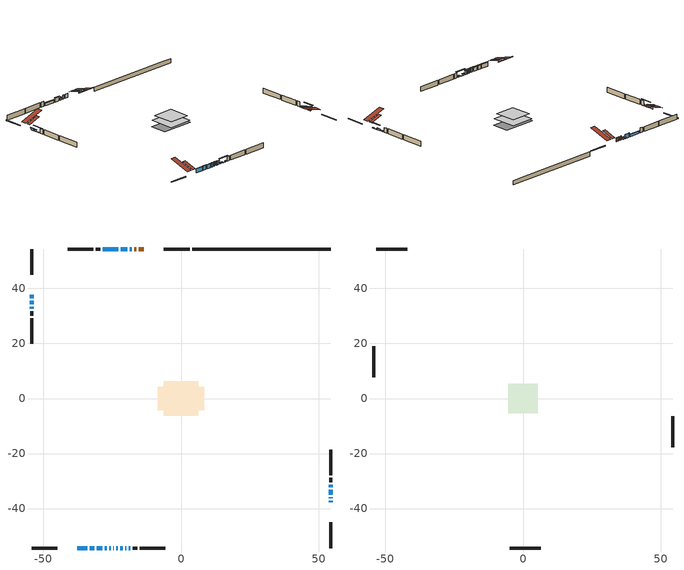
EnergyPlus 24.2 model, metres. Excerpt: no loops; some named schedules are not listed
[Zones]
conditioned space
 floor outside (Floor1 construction): -0.37,-0.37 -0.37,0.37 0.37,0.37 0.37,-0.37 z0.52
 floor adiabatic (AdiabaticFloorConstruction): -6.24,-6.24 -6.24,6.24 6.24,6.24 6.24,-6.24 z0.52
 floor foundation (Slab1 construction): -8.36,-4.21 -8.36,4.21 8.36,4.21 8.36,-4.21 z-1.58
 wall outside (RimJoist1 construction): 3.11,54.33 -6.32,54.33 / -54.33,-54.33 -44.91,-54.33 / -54.33,54.33 -54.33,44.91 / 54.33,-54.33 54.33,-44.91 z0.52:0.82
 wall outside (AdiabaticWallConstruction 1): -13.5,54.33 -15.37,54.33 / -16.3,54.33 -17.01,54.33 z0.52:2.55
 wall outside (AdiabaticWallConstruction): -17.94,54.33 -18.55,54.33 z0.52:1.44; -37.72,-54.33 -34.06,-54.33 / -30.63,-54.33 -28.6,-54.33 / -26,-54.33 -25.62,-54.33 / -24.69,-54.33 -24.51,-54.33 / -23.59,-54.33 -22.97,-54.33 z0.52:2.5; -33.13,-54.33 -31.55,-54.33 / -27.67,-54.33 -26.93,-54.33 z0.52:2.58; 54.33,-37.72 54.33,-37.16 z0.52:0.7; -22.05,-54.33 -21.22,-54.33 z0.52:1.19; -54.33,37.72 -54.33,36.48 / -54.33,35.55 -54.33,34.31 z0.52:1.53; 54.33,-36.24 54.33,-35.88 / -20.3,-54.33 -19.94,-54.33 / -54.33,33.39 -54.33,32.68 z0.52:0.81; -19.02,-54.33 -18.51,-54.33 z0.52:1.03; 54.33,-34.95 54.33,-33.2 z0.52:1.24; 54.33,-32.28 54.33,-31.41 z0.52:0.88; -19.48,54.33 -21.92,54.33 z0.52:2.35; -22.84,54.33 -28.47,54.33 z0.52:1.67
 wall outside (Wall1 construction): -29.39,54.33 -31,54.33 / -17.58,-54.33 -15.98,-54.33 / -54.33,31.76 -54.33,30.15 / 54.33,-30.48 54.33,-28.88 z0.52:2.96
 wall outside (Wall2 construction): -31.93,54.33 -41.17,54.33 / -15.05,-54.33 -5.8,-54.33 / -54.33,29.22 -54.33,19.98 / 54.33,-27.95 54.33,-18.7 z0.52:2.96
 wall foundation (FoundationWall1 construction): 4.04,54.33,-1.58 4.04,54.33,0.52 49.31,54.33,0.52 49.31,54.33,0.44 54.33,54.33,0.44 54.33,54.33,-1.58
 window (WindowConstruction 14): -17.94,54.33 -18.55,54.33 z0.52:1.43
 window (WindowConstruction 4): -37.72,-54.33 -34.06,-54.33 z0.52:2.5
 window (WindowConstruction 5): -33.13,-54.33 -31.56,-54.33 z0.52:2.58
 window (WindowConstruction 6): -30.63,-54.33 -28.6,-54.33 z0.52:2.5
 window (WindowConstruction 7): -27.67,-54.33 -26.93,-54.33 z0.52:2.58
 window (WindowConstruction 8): -26,-54.33 -25.62,-54.33 z0.52:2.5
 window (WindowConstruction 15): 54.33,-37.72 54.33,-37.16 z0.52:0.7
 window (WindowConstruction 9): -24.69,-54.33 -24.51,-54.33 z0.52:2.5
 window (WindowConstruction 10): -23.59,-54.33 -22.98,-54.33 z0.52:2.5
 window (WindowConstruction 11): -22.05,-54.33 -21.23,-54.33 z0.52:1.19
 window (WindowConstruction 12): -54.33,37.72 -54.33,36.48 z0.52:1.53
 window (WindowConstruction 13): -54.33,35.55 -54.33,34.31 z0.52:1.53
 window (WindowConstruction 17): 54.33,-36.23 54.33,-35.88 z0.52:0.81
 window (WindowConstruction 18): -20.3,-54.33 -19.95,-54.33 z0.52:0.81
 window (WindowConstruction 19): -54.33,33.38 -54.33,32.68 z0.52:0.81
 window (WindowConstruction 16): -19.02,-54.33 -18.51,-54.33 z0.52:1.03
 window (WindowConstruction): 54.33,-34.95 54.33,-33.2 z0.52:1.24
 window (WindowConstruction 1): 54.33,-32.28 54.33,-31.41 z0.52:0.88
 window (WindowConstruction 2): -19.48,54.33 -21.92,54.33 z0.52:2.35
 window (WindowConstruction 3): -22.85,54.33 -28.47,54.33 z0.52:1.67
 door (Door): -13.5,54.33 -15.37,54.33 z0.52:2.55
 door (Door 1): -16.3,54.33 -17.01,54.33 z0.52:2.55
 ceiling adiabatic (AdiabaticFloorConstruction): 6.24,-6.24 6.24,6.24 -6.24,6.24 -6.24,-6.24 z0.52
 roof outside (Roof2 construction): -12.58,54.33,2.96 -12.58,48.02,5.06 -10.91,48.02,5.06 -10.91,54.33,2.96; -38.65,-54.33,2.96 -38.65,-48.02,5.06 -40.31,-48.02,5.06 -40.31,-54.33,2.96; -54.33,38.65,2.96 -48.02,38.65,5.06 -48.02,40.31,5.06 -54.33,40.31,2.96; 54.33,-38.65,2.96 48.02,-38.65,5.06 48.02,-40.31,5.06 54.33,-40.31,2.96
attic - vented
 floor to conditioned space (Floor2 construction Reversed): -5.33,-5.33 -5.33,5.33 5.33,5.33 5.33,-5.33 z2.96
 wall outside (Wall3 construction): -42.1,54.33 -53.41,54.33 / -4.87,-54.33 6.43,-54.33 / -54.33,19.05 -54.33,7.74 / 54.33,-17.77 54.33,-6.47 z0.52:2.96
 roof outside (Roof1 construction): -9.98,54.33,2.96 -9.98,43.95,6.42 -7.25,43.95,6.42 -7.25,54.33,2.96; -41.24,-54.33,2.96 -41.24,-43.95,6.42 -43.98,-43.95,6.42 -43.98,-54.33,2.96; -54.33,41.24,2.96 -43.95,41.24,6.42 -43.95,43.98,6.42 -54.33,43.98,2.96; 54.33,-41.24,2.96 43.95,-41.24,6.42 43.95,-43.98,6.42 54.33,-43.98,2.96
shading: -18.85,54.33 -17.64,54.33 -17.64,55.55 -18.85,55.55 z1.73; -33.86,-54.33 -37.92,-54.33 -37.92,-54.75 -33.86,-54.75 z2.7; -31.35,-54.33 -33.33,-54.33 -33.33,-54.75 -31.35,-54.75 z2.78; -28.4,-54.33 -30.83,-54.33 -30.83,-54.75 -28.4,-54.75 z2.7; -26.73,-54.33 -27.87,-54.33 -27.87,-54.75 -26.73,-54.75 z2.78; -25.42,-54.33 -26.2,-54.33 -26.2,-54.75 -25.42,-54.75 z2.7; 54.33,-36.96 54.33,-37.92 54.75,-37.92 54.75,-36.96 z0.9; -24.31,-54.33 -24.89,-54.33 -24.89,-54.75 -24.31,-54.75 z2.7; -22.77,-54.33 -23.79,-54.33 -23.79,-54.75 -22.77,-54.75 z2.7; -21.03,-54.33 -22.25,-54.33 -22.25,-54.75 -21.03,-54.75 z1.39; -54.33,36.28 -54.33,37.92 -54.75,37.92 -54.75,36.28 z1.73; -54.33,34.11 -54.33,35.75 -54.75,35.75 -54.75,34.11 z1.73; 54.33,-33.24 54.33,-38.87 54.75,-38.87 54.75,-33.24 z3.45; -17.31,-54.33 -22.94,-54.33 -22.94,-54.75 -17.31,-54.75 z3.45; -54.33,30.04 -54.33,36.02 -54.75,36.02 -54.75,30.04 z3.45; -18.31,-54.33 -19.22,-54.33 -19.22,-54.75 -18.31,-54.75 z1.23; 54.33,-33 54.33,-35.15 54.75,-35.15 54.75,-33 z1.44; 54.33,-31.21 54.33,-32.48 54.75,-32.48 54.75,-31.21 z1.08; -22.12,54.33 -19.28,54.33 -19.28,54.75 -22.12,54.75 z2.55; -28.67,54.33 -22.64,54.33 -22.64,54.75 -28.67,54.75 z1.87
[Building]
Building 1: Terrain=Suburbs
[Site:Location]
Regina Intl AP_SK: Latitude {deg}=50.43; Longitude {deg}=-104.67; Time Zone {hr}=-6; Elevation {m}=578; Keep Site Location Information=Yes
[Site:GroundTemperature:Shallow]
-2.28208, -4.75844, -4.95676, -3.7816, 0.936024, 5.63167, 9.70254, 12.2813, 12.5004, 10.403, 6.43594, 1.88434
[Site:WaterMainsTemperature]
Calculation Method=Schedule; Temperature Schedule=mains temperature schedule
[Material] Roughness=Rough; Thermal Absorptance=0.9
Name | Thickness {m} | Conductivity {W/m-K} | Density {kg/m3} | Specific Heat {J/kg-K} | Solar Absorptance | Visible Absorptance
asphalt or fiberglass shingles | 0.00635 | 0.162714 | 1121.4 | 1465.45 | 0.84 | 0.84
ceiling loosefill ins | 0.0846667 | 0.0480833 | 16.02 | 1046.75 | 0.7 | 0.7
ceiling stud and cavity | 0.1397 | 0.43353 | 65.682 | 1177.47 | 0.7 | 0.7
concrete 4.0 in. | 0.1016 | 1.803125 | 2242.8 | 837.4 | 0.7 | 0.7
concrete 8.0 in. | 0.2032 | 1.803125 | 2242.8 | 837.4 | 0.7 | 0.7
door material | 0.04445 | 0.0451087 | 512.64 | 1214.23 | 0.7 | 0.7
door material 1 | 0.04445 | 0.188738 | 512.64 | 1214.23 | 0.7 | 0.7
exterior vertical ins | 0.00218552 | 0.029427 | 32.04 | 1214.23 | 0.7 | 0.7
floor covering | 0.0127 | 0.0433444 | 54.468 | 1339.84 | 0.6 | 0.6
floor rigid ins; wall rigid ins | 0.512978 | 0.029427 | 32.04 | 1214.23 | 0.7 | 0.7
floor stud and cavity | 0.1397 | 0.0919112 | 92.3553 | 1139.71 | 0.7 | 0.7
floor stud and cavity 1 | 0.1397 | 1.75129 | 37.0049 | 1207.88 | 0.7 | 0.7
furniture material conditioned space 1 | 0.1524 | 0.115458 | 640.8 | 1214.23 | 0.6 | 0.6
gypsum board | 0.0127 | 0.160291 | 801 | 837.4 | 0.6 | 0.6
gypsum board 1 | 0.0127 | 0.160291 | 801 | 837.4 | 0.7 | 0.7
osb sheathing 0.5 in. | 0.0127 | 0.115458 | 512.64 | 1214.23 | 0.7 | 0.7
osb sheathing 0.75 in. | 0.01905 | 0.115458 | 512.64 | 1214.23 | 0.7 | 0.7
osb sheathing 2.0 in. | 0.0508 | 0.115458 | 512.64 | 1214.23 | 0.7 | 0.7
rim joist stud and cavity | 0.0508 | 0.0425153 | 125.044 | 1163.47 | 0.6 | 0.6
roof stud and cavity | 0.2032 | 0.162585 | 78.34581 | 1123.46 | 0.7 | 0.7
wall stud and cavity | 0.1397 | 0.117365 | 139.0536 | 1170.24 | 0.7 | 0.7
wall stud and cavity 1 | 0.1397 | 0.108238 | 139.0536 | 1170.24 | 0.7 | 0.7
wall stud and cavity 2 | 0.0889 | 6.1454 | 50.32683 | 1063.81 | 0.6 | 0.6
wall stud and cavity 3 | 0.0889 | 0.380278 | 52.3479 | 1209.89 | 0.7 | 0.7
wall stud and cavity 4 | 0.0889 | 0.391764 | 83.0341 | 1211.67 | 0.7 | 0.7
wood siding | 0.0254 | 0.102417 | 544.68 | 1172.36 | 0.4 | 0.4
wood siding 1 | 0.00254 | 0.102417 | 544.68 | 1172.36 | 0.4 | 0.4
wood siding 2; wood siding 3; wood siding 4 | 0.0254 | 0.102417 | 544.68 | 1172.36 | 0.7 | 0.7
[WindowMaterial:SimpleGlazingSystem]
Name | U-Factor {W/m2-K} | Solar Heat Gain Coefficient
WindowMaterial | 2.96789 | 0.62
WindowMaterial 1 | 3.04 | 0.54
WindowMaterial 10 | 2.95597 | 0.64
WindowMaterial 11 | 2.97698 | 0.61
WindowMaterial 12 | 2.92871 | 0.66
WindowMaterial 13 | 3.27848 | 0.66
WindowMaterial 14 | 4.55546 | 0.66
WindowMaterial 15 | 6.492793 | 0.49
WindowMaterial 16 | 5.00743 | 0.62
WindowMaterial 17 | 3.24952 | 0.43
WindowMaterial 2 | 2.87818 | 0.7
WindowMaterial 3 | 2.91679 | 0.67
WindowMaterial 4 | 2.90203 | 0.68
WindowMaterial 5 | 2.8884 | 0.7
WindowMaterial 6 | 2.912814 | 0.67
WindowMaterial 7 | 2.93609 | 0.65
WindowMaterial 8 | 3.01899 | 0.58
WindowMaterial 9 | 3.11893 | 0.41
[Construction]
AdiabaticFloorConstruction: floor stud and cavity 1, floor rigid ins, osb sheathing 0.75 in., floor covering
AdiabaticWallConstruction: wood siding 3, wall rigid ins, wall stud and cavity 3, gypsum board
AdiabaticWallConstruction 1: wood siding 4, wall rigid ins, wall stud and cavity 3, gypsum board
Door: door material
Door 1: door material 1
Floor1 construction: floor stud and cavity, osb sheathing 0.75 in., floor covering
Floor2 construction Reversed: gypsum board, ceiling stud and cavity, ceiling loosefill ins
FoundationWall1 construction: concrete 8.0 in., gypsum board 1
furniture construction conditioned space 1: furniture material conditioned space 1
PartitionWallConstruction: gypsum board, wall stud and cavity 4, gypsum board
RimJoist1 construction: wood siding 2, osb sheathing 2.0 in., rim joist stud and cavity
Roof1 construction: asphalt or fiberglass shingles
Roof2 construction: asphalt or fiberglass shingles, osb sheathing 0.75 in., roof stud and cavity, gypsum board
Slab1 construction: concrete 4.0 in.
Wall1 construction: wood siding, osb sheathing 0.5 in., wall stud and cavity, gypsum board
Wall2 construction: wood siding, osb sheathing 0.5 in., wall stud and cavity 1, gypsum board
Wall3 construction: wood siding 1, wall stud and cavity 2
WindowConstruction: WindowMaterial
WindowConstruction 1: WindowMaterial 1
WindowConstruction 10: WindowMaterial 10
WindowConstruction 11: WindowMaterial 11
WindowConstruction 12: WindowMaterial 12
WindowConstruction 13: WindowMaterial 13
WindowConstruction 14: WindowMaterial 14
WindowConstruction 15: WindowMaterial 15
WindowConstruction 16: WindowMaterial 16
WindowConstruction 17; WindowConstruction 18; WindowConstruction 19: WindowMaterial 17
WindowConstruction 2: WindowMaterial 2
WindowConstruction 3: WindowMaterial 3
WindowConstruction 4: WindowMaterial 4
WindowConstruction 5: WindowMaterial 5
WindowConstruction 6: WindowMaterial 6
WindowConstruction 7: WindowMaterial 7
WindowConstruction 8: WindowMaterial 8
WindowConstruction 9: WindowMaterial 9
[Zone] Multiplier=1; Part of Total Floor Area=Yes
Name | Volume {m3}
attic - vented | 63.873
conditioned space | 741.8
[Space]
Name | Zone | Volume {m3}
attic - vented 1 | attic - vented | 63.873
conditioned space 1 | conditioned space | 741.8
[ZoneInfiltration:EffectiveLeakageArea]
infil attic - vented 1: Zone or Space=attic - vented 1; Schedule=Always On Discrete; Effective Air Leakage Area {cm2}=3589.58; Stack Coefficient=0.000410267; Wind Coefficient=1.36853e-05
[ZoneMixing]
whole house fan mix: Zone or Space=attic - vented; Schedule=Always On Continuous; Design Flow Rate Calculation Method=Flow/Zone; Design Flow Rate {m3/s}=0; Source Zone or Space=conditioned space
[SurfaceProperty:ExposedFoundationPerimeter]
Slab1: Exposed Perimeter Calculation Method=TotalExposedPerimeter; Total Exposed Perimeter {m}=50.293
[InternalMass] Zone or ZoneList=conditioned space; Space or SpaceList=conditioned space 1
Name | Construction | Surface Area {m2}
furniture mass conditioned space 1 | furniture construction conditioned space 1 | 118.9
partition wall mass | PartitionWallConstruction | 297.25
[Lights]
interior lighting: Zone or ZoneList or Space or SpaceList=conditioned space 1; Schedule=interior lighting schedule; Design Level Calculation Method=LightingLevel; Lighting Level {W}=343.2; Return Air Fraction=0; Fraction Radiant=0.6; Fraction Visible=0.2; Fraction Replaceable=1
[People]
occupants: Zone or ZoneList or Space or SpaceList=conditioned space 1; Number of People Schedule=occupants schedule; Number of People Calculation Method=People; Number of People=3; Fraction Radiant=0.314171; Sensible Heat Fraction=0.56303; Activity Level Schedule=occupants activity schedule; Carbon Dioxide Generation Rate {m3/s-W}=0; Enable ASHRAE 55 Comfort Warnings=No; Mean Radiant Temperature Calculation Type=EnclosureAveraged
[ElectricEquipment] Zone or ZoneList or Space or SpaceList=conditioned space 1; Design Level Calculation Method=EquipmentLevel
Name | Schedule | Design Level {W} | Fraction Latent | Fraction Radiant | Fraction Lost
clothes dryer | clothes dryer schedule | 140.772 | 0.015 | 0.081 | 0.85
clothes washer | clothes washer schedule | 32.1985 | 0.03 | 0.162 | 0.7
cooking range | cooking range schedule | 215.147 | 0.08 | 0.432 | 0.2
dishwasher | dishwasher schedule | 66.8632 | 0.3 | 0.18 | 0.4
fridge | fridge schedule | 72.9452 | 0 | 0.6 | 0
mech vent house fan | mech vent house fan schedule | 10.6 | 0 | 0 | 1
mech vent house fan cfis | mech vent house fan cfis schedule | 0 | 0 | 0 | 0
misc plug loads | misc plug loads schedule | 494.7 | 0.045 | 0.513 | 0.1
whole house fan | Always On Discrete | 0 | 0 | 0 | 1
[OtherEquipment] Zone or ZoneList or Space or SpaceList=conditioned space 1; Design Level Calculation Method=EquipmentLevel
Name | Fuel Type | Schedule | Design Level {W} | Fraction Latent | Fraction Radiant | Fraction Lost
clothes dryer 1 | Electricity | clothes dryer schedule | 0 | 0.015 | 0.081 | 0.85
cooking range 1 | Electricity | cooking range schedule | 0 | 0.08 | 0.432 | 0.2
general water use latent | None | general water use schedule | 62.594 | 1 | 0 | 0
general water use sensible | None | general water use schedule | -61.6891 | 0 | 0.6 | 0
mech vent house fan latent load | None | Always On Discrete | 0 | 1 | 0 | 0
mech vent house fan sensible load | None | Always On Discrete | 0 | 0 | 0 | 0
water heater energy adjustment1 | NaturalGas | Always On Discrete | 0.01 | 0 | 0 | 1
[ZoneInfiltration:DesignFlowRate] Zone or ZoneList or Space or SpaceList=conditioned space 1; Schedule=Always On Discrete; Design Flow Rate Calculation Method=Flow/Zone; Design Flow Rate {m3/s}=0
infil flow; natural vent flow; whole house fan flow
[Foundation:Kiva]
Foundation Kiva 1: Initial Indoor Air Temperature {C}=21; Wall Height Above Grade {m}=0.520019; Wall Depth Below Slab {m}=0.2032; Custom Block Material Name 1=exterior vertical ins; Custom Block Depth 1 {m}=2.10001; Custom Block X Position 1 {m}=0.2159; Custom Block Z Position 1 {m}=0
[Foundation:Kiva:Settings]
Soil Conductivity {W/m-K}=0.849921; Soil Density {kg/m3}=1842.3; Soil Specific Heat {J/kg-K}=418.7; Ground Solar Absorptivity=0.9; Ground Thermal Absorptivity=0.9; Ground Surface Roughness {m}=0.03; Far-Field Width {m}=40; Deep-Ground Boundary Condition=ZeroFlux; Deep-Ground Depth {m}=40; Minimum Cell Dimension {m}=0.2; Maximum Cell Growth Coefficient=3; Simulation Timestep=Timestep
[Exterior:Lights]
exterior lighting: Schedule=exterior lighting schedule; Design Level {W}=75.6
[Schedule:Constant]
Name | Hourly Value
Always On Continuous; mech vent house fan schedule; mech vent house fan cfis schedule; Always On Discrete | 1
occupants activity schedule | 117.228
fridge schedule | 0
[Schedule:Week:Daily]
interior lighting schedule Week Rule - Jan1-Jan27: interior lighting schedule day, interior lighting schedule day, interior lighting schedule day, interior lighting schedule day, interior lighting schedule day, interior lighting schedule day, interior lighting schedule day, interior lighting schedule default day, interior lighting schedule default day, interior lighting schedule default day, interior lighting schedule default day, interior lighting schedule default day
interior lighting schedule Week Rule - Jan28-Feb3: interior lighting schedule day, interior lighting schedule day, interior lighting schedule day, interior lighting schedule day, interior lighting schedule day 1, interior lighting schedule day 1, interior lighting schedule day 1, interior lighting schedule default day, interior lighting schedule default day, interior lighting schedule default day, interior lighting schedule default day, interior lighting schedule default day
interior lighting schedule Week Rule - Feb4-Feb24: interior lighting schedule day 1, interior lighting schedule day 1, interior lighting schedule day 1, interior lighting schedule day 1, interior lighting schedule day 1, interior lighting schedule day 1, interior lighting schedule day 1, interior lighting schedule default day, interior lighting schedule default day, interior lighting schedule default day, interior lighting schedule default day, interior lighting schedule default day
interior lighting schedule Week Rule - Feb25-Mar3: interior lighting schedule day 1, interior lighting schedule day 1, interior lighting schedule day 1, interior lighting schedule day 1, interior lighting schedule day 2, interior lighting schedule day 2, interior lighting schedule day 2, interior lighting schedule default day, interior lighting schedule default day, interior lighting schedule default day, interior lighting schedule default day, interior lighting schedule default day
interior lighting schedule Week Rule - Mar4-Mar31: interior lighting schedule day 2, interior lighting schedule day 2, interior lighting schedule day 2, interior lighting schedule day 2, interior lighting schedule day 2, interior lighting schedule day 2, interior lighting schedule day 2, interior lighting schedule default day, interior lighting schedule default day, interior lighting schedule default day, interior lighting schedule default day, interior lighting schedule default day
interior lighting schedule Week Rule - Apr1-Apr28: interior lighting schedule day 3, interior lighting schedule day 3, interior lighting schedule day 3, interior lighting schedule day 3, interior lighting schedule day 3, interior lighting schedule day 3, interior lighting schedule day 3, interior lighting schedule default day, interior lighting schedule default day, interior lighting schedule default day, interior lighting schedule default day, interior lighting schedule default day
interior lighting schedule Week Rule - Apr29-May5: interior lighting schedule day 3, interior lighting schedule day 3, interior lighting schedule day 4, interior lighting schedule day 4, interior lighting schedule day 4, interior lighting schedule day 4, interior lighting schedule day 4, interior lighting schedule default day, interior lighting schedule default day, interior lighting schedule default day, interior lighting schedule default day, interior lighting schedule default day
interior lighting schedule Week Rule - May6-May26: interior lighting schedule day 4, interior lighting schedule day 4, interior lighting schedule day 4, interior lighting schedule day 4, interior lighting schedule day 4, interior lighting schedule day 4, interior lighting schedule day 4, interior lighting schedule default day, interior lighting schedule default day, interior lighting schedule default day, interior lighting schedule default day, interior lighting schedule default day
interior lighting schedule Week Rule - May27-Jun2: interior lighting schedule day 4, interior lighting schedule day 4, interior lighting schedule day 4, interior lighting schedule day 4, interior lighting schedule day 4, interior lighting schedule day 5, interior lighting schedule day 5, interior lighting schedule default day, interior lighting schedule default day, interior lighting schedule default day, interior lighting schedule default day, interior lighting schedule default day
interior lighting schedule Week Rule - Jun3-Jun30: interior lighting schedule day 5, interior lighting schedule day 5, interior lighting schedule day 5, interior lighting schedule day 5, interior lighting schedule day 5, interior lighting schedule day 5, interior lighting schedule day 5, interior lighting schedule default day, interior lighting schedule default day, interior lighting schedule default day, interior lighting schedule default day, interior lighting schedule default day
interior lighting schedule Week Rule - Jul1-Jul28: interior lighting schedule day 6, interior lighting schedule day 6, interior lighting schedule day 6, interior lighting schedule day 6, interior lighting schedule day 6, interior lighting schedule day 6, interior lighting schedule day 6, interior lighting schedule default day, interior lighting schedule default day, interior lighting schedule default day, interior lighting schedule default day, interior lighting schedule default day
interior lighting schedule Week Rule - Jul29-Aug4: interior lighting schedule day 6, interior lighting schedule day 6, interior lighting schedule day 6, interior lighting schedule day 7, interior lighting schedule day 7, interior lighting schedule day 7, interior lighting schedule day 7, interior lighting schedule default day, interior lighting schedule default day, interior lighting schedule default day, interior lighting schedule default day, interior lighting schedule default day
interior lighting schedule Week Rule - Aug5-Aug25: interior lighting schedule day 7, interior lighting schedule day 7, interior lighting schedule day 7, interior lighting schedule day 7, interior lighting schedule day 7, interior lighting schedule day 7, interior lighting schedule day 7, interior lighting schedule default day, interior lighting schedule default day, interior lighting schedule default day, interior lighting schedule default day, interior lighting schedule default day
interior lighting schedule Week Rule - Aug26-Sep1: interior lighting schedule day 7, interior lighting schedule day 7, interior lighting schedule day 7, interior lighting schedule day 7, interior lighting schedule day 7, interior lighting schedule day 7, interior lighting schedule day 8, interior lighting schedule default day, interior lighting schedule default day, interior lighting schedule default day, interior lighting schedule default day, interior lighting schedule default day
interior lighting schedule Week Rule - Sep2-Sep29: interior lighting schedule day 8, interior lighting schedule day 8, interior lighting schedule day 8, interior lighting schedule day 8, interior lighting schedule day 8, interior lighting schedule day 8, interior lighting schedule day 8, interior lighting schedule default day, interior lighting schedule default day, interior lighting schedule default day, interior lighting schedule default day, interior lighting schedule default day
interior lighting schedule Week Rule - Sep30-Oct6: interior lighting schedule day 8, interior lighting schedule day 9, interior lighting schedule day 9, interior lighting schedule day 9, interior lighting schedule day 9, interior lighting schedule day 9, interior lighting schedule day 9, interior lighting schedule default day, interior lighting schedule default day, interior lighting schedule default day, interior lighting schedule default day, interior lighting schedule default day
interior lighting schedule Week Rule - Oct7-Oct27: interior lighting schedule day 9, interior lighting schedule day 9, interior lighting schedule day 9, interior lighting schedule day 9, interior lighting schedule day 9, interior lighting schedule day 9, interior lighting schedule day 9, interior lighting schedule default day, interior lighting schedule default day, interior lighting schedule default day, interior lighting schedule default day, interior lighting schedule default day
interior lighting schedule Week Rule - Oct28-Nov3: interior lighting schedule day 9, interior lighting schedule day 9, interior lighting schedule day 9, interior lighting schedule day 9, interior lighting schedule day 10, interior lighting schedule day 10, interior lighting schedule day 10, interior lighting schedule default day, interior lighting schedule default day, interior lighting schedule default day, interior lighting schedule default day, interior lighting schedule default day
interior lighting schedule Week Rule - Nov4-Nov24: interior lighting schedule day 10, interior lighting schedule day 10, interior lighting schedule day 10, interior lighting schedule day 10, interior lighting schedule day 10, interior lighting schedule day 10, interior lighting schedule day 10, interior lighting schedule default day, interior lighting schedule default day, interior lighting schedule default day, interior lighting schedule default day, interior lighting schedule default day
interior lighting schedule Week Rule - Nov25-Dec1: interior lighting schedule day 10, interior lighting schedule day 10, interior lighting schedule day 10, interior lighting schedule day 10, interior lighting schedule day 10, interior lighting schedule day 10, interior lighting schedule day 11, interior lighting schedule default day, interior lighting schedule default day, interior lighting schedule default day, interior lighting schedule default day, interior lighting schedule default day
interior lighting schedule Week Rule - Dec2-Dec31: interior lighting schedule day 11, interior lighting schedule day 11, interior lighting schedule day 11, interior lighting schedule day 11, interior lighting schedule day 11, interior lighting schedule day 11, interior lighting schedule day 11, interior lighting schedule default day, interior lighting schedule default day, interior lighting schedule default day, interior lighting schedule default day, interior lighting schedule default day
occupants schedule Week Rule - Jan1-Dec31: occupants schedule day, occupants schedule day, occupants schedule day, occupants schedule day, occupants schedule day, occupants schedule day, occupants schedule day, occupants schedule default day, occupants schedule default day, occupants schedule default day, occupants schedule default day, occupants schedule default day
clothes dryer schedule Week Rule - Jan1-Dec31: clothes dryer schedule day, clothes dryer schedule day, clothes dryer schedule day, clothes dryer schedule day, clothes dryer schedule day, clothes dryer schedule day, clothes dryer schedule day, clothes dryer schedule default day, clothes dryer schedule default day, clothes dryer schedule default day, clothes dryer schedule default day, clothes dryer schedule default day
clothes washer schedule Week Rule - Jan1-Dec31: clothes washer schedule day, clothes washer schedule day, clothes washer schedule day, clothes washer schedule day, clothes washer schedule day, clothes washer schedule day, clothes washer schedule day, clothes washer schedule default day, clothes washer schedule default day, clothes washer schedule default day, clothes washer schedule default day, clothes washer schedule default day
cooking range schedule Week Rule - Jan1-Dec31: cooking range schedule day, cooking range schedule day, cooking range schedule day, cooking range schedule day, cooking range schedule day, cooking range schedule day, cooking range schedule day, cooking range schedule default day, cooking range schedule default day, cooking range schedule default day, cooking range schedule default day, cooking range schedule default day
dishwasher schedule Week Rule - Jan1-Dec31: dishwasher schedule day, dishwasher schedule day, dishwasher schedule day, dishwasher schedule day, dishwasher schedule day, dishwasher schedule day, dishwasher schedule day, dishwasher schedule default day, dishwasher schedule default day, dishwasher schedule default day, dishwasher schedule default day, dishwasher schedule default day
misc plug loads schedule Week Rule - Jan1-Dec31: misc plug loads schedule day, misc plug loads schedule day, misc plug loads schedule day, misc plug loads schedule day, misc plug loads schedule day, misc plug loads schedule day, misc plug loads schedule day, misc plug loads schedule default day, misc plug loads schedule default day, misc plug loads schedule default day, misc plug loads schedule default day, misc plug loads schedule default day
general water use schedule Week Rule - Jan1-Dec31: general water use schedule day, general water use schedule day, general water use schedule day, general water use schedule day, general water use schedule day, general water use schedule day, general water use schedule day, general water use schedule default day, general water use schedule default day, general water use schedule default day, general water use schedule default day, general water use schedule default day
exterior lighting schedule Week Rule - Jan1-Jan27: exterior lighting schedule day, exterior lighting schedule day, exterior lighting schedule day, exterior lighting schedule day, exterior lighting schedule day, exterior lighting schedule day, exterior lighting schedule day, exterior lighting schedule default day, exterior lighting schedule default day, exterior lighting schedule default day, exterior lighting schedule default day, exterior lighting schedule default day
exterior lighting schedule Week Rule - Jan28-Feb3: exterior lighting schedule day, exterior lighting schedule day, exterior lighting schedule day, exterior lighting schedule day, exterior lighting schedule day 1, exterior lighting schedule day 1, exterior lighting schedule day 1, exterior lighting schedule default day, exterior lighting schedule default day, exterior lighting schedule default day, exterior lighting schedule default day, exterior lighting schedule default day
exterior lighting schedule Week Rule - Feb4-Feb24: exterior lighting schedule day 1, exterior lighting schedule day 1, exterior lighting schedule day 1, exterior lighting schedule day 1, exterior lighting schedule day 1, exterior lighting schedule day 1, exterior lighting schedule day 1, exterior lighting schedule default day, exterior lighting schedule default day, exterior lighting schedule default day, exterior lighting schedule default day, exterior lighting schedule default day
exterior lighting schedule Week Rule - Feb25-Mar3: exterior lighting schedule day 1, exterior lighting schedule day 1, exterior lighting schedule day 1, exterior lighting schedule day 1, exterior lighting schedule day 2, exterior lighting schedule day 2, exterior lighting schedule day 2, exterior lighting schedule default day, exterior lighting schedule default day, exterior lighting schedule default day, exterior lighting schedule default day, exterior lighting schedule default day
exterior lighting schedule Week Rule - Mar4-Mar31: exterior lighting schedule day 2, exterior lighting schedule day 2, exterior lighting schedule day 2, exterior lighting schedule day 2, exterior lighting schedule day 2, exterior lighting schedule day 2, exterior lighting schedule day 2, exterior lighting schedule default day, exterior lighting schedule default day, exterior lighting schedule default day, exterior lighting schedule default day, exterior lighting schedule default day
exterior lighting schedule Week Rule - Apr1-Apr28: exterior lighting schedule day 3, exterior lighting schedule day 3, exterior lighting schedule day 3, exterior lighting schedule day 3, exterior lighting schedule day 3, exterior lighting schedule day 3, exterior lighting schedule day 3, exterior lighting schedule default day, exterior lighting schedule default day, exterior lighting schedule default day, exterior lighting schedule default day, exterior lighting schedule default day
exterior lighting schedule Week Rule - Apr29-May5: exterior lighting schedule day 3, exterior lighting schedule day 3, exterior lighting schedule day 4, exterior lighting schedule day 4, exterior lighting schedule day 4, exterior lighting schedule day 4, exterior lighting schedule day 4, exterior lighting schedule default day, exterior lighting schedule default day, exterior lighting schedule default day, exterior lighting schedule default day, exterior lighting schedule default day
exterior lighting schedule Week Rule - May6-May26: exterior lighting schedule day 4, exterior lighting schedule day 4, exterior lighting schedule day 4, exterior lighting schedule day 4, exterior lighting schedule day 4, exterior lighting schedule day 4, exterior lighting schedule day 4, exterior lighting schedule default day, exterior lighting schedule default day, exterior lighting schedule default day, exterior lighting schedule default day, exterior lighting schedule default day
exterior lighting schedule Week Rule - May27-Jun2: exterior lighting schedule day 4, exterior lighting schedule day 4, exterior lighting schedule day 4, exterior lighting schedule day 4, exterior lighting schedule day 4, exterior lighting schedule day 5, exterior lighting schedule day 5, exterior lighting schedule default day, exterior lighting schedule default day, exterior lighting schedule default day, exterior lighting schedule default day, exterior lighting schedule default day
exterior lighting schedule Week Rule - Jun3-Jun30: exterior lighting schedule day 5, exterior lighting schedule day 5, exterior lighting schedule day 5, exterior lighting schedule day 5, exterior lighting schedule day 5, exterior lighting schedule day 5, exterior lighting schedule day 5, exterior lighting schedule default day, exterior lighting schedule default day, exterior lighting schedule default day, exterior lighting schedule default day, exterior lighting schedule default day
exterior lighting schedule Week Rule - Jul1-Jul28: exterior lighting schedule day 6, exterior lighting schedule day 6, exterior lighting schedule day 6, exterior lighting schedule day 6, exterior lighting schedule day 6, exterior lighting schedule day 6, exterior lighting schedule day 6, exterior lighting schedule default day, exterior lighting schedule default day, exterior lighting schedule default day, exterior lighting schedule default day, exterior lighting schedule default day
exterior lighting schedule Week Rule - Jul29-Aug4: exterior lighting schedule day 6, exterior lighting schedule day 6, exterior lighting schedule day 6, exterior lighting schedule day 7, exterior lighting schedule day 7, exterior lighting schedule day 7, exterior lighting schedule day 7, exterior lighting schedule default day, exterior lighting schedule default day, exterior lighting schedule default day, exterior lighting schedule default day, exterior lighting schedule default day
[Schedule:Year]
interior lighting schedule: interior lighting schedule Week Rule - Jan1-Jan27, 1, 1, 1, 27, interior lighting schedule Week Rule - Jan28-Feb3, 1, 28, 2, 3, interior lighting schedule Week Rule - Feb4-Feb24, 2, 4, 2, 24, interior lighting schedule Week Rule - Feb25-Mar3, 2, 25, 3, 3, interior lighting schedule Week Rule - Mar4-Mar31, 3, 4, 3, 31, interior lighting schedule Week Rule - Apr1-Apr28, 4, 1, 4, 28, interior lighting schedule Week Rule - Apr29-May5, 4, 29, 5, 5, interior lighting schedule Week Rule - May6-May26, 5, 6, 5, 26, interior lighting schedule Week Rule - May27-Jun2, 5, 27, 6, 2, interior lighting schedule Week Rule - Jun3-Jun30, 6, 3, 6, 30, interior lighting schedule Week Rule - Jul1-Jul28, 7, 1, 7, 28, interior lighting schedule Week Rule - Jul29-Aug4, 7, 29, 8, 4, interior lighting schedule Week Rule - Aug5-Aug25, 8, 5, 8, 25, interior lighting schedule Week Rule - Aug26-Sep1, 8, 26, 9, 1, interior lighting schedule Week Rule - Sep2-Sep29, 9, 2, 9, 29, interior lighting schedule Week Rule - Sep30-Oct6, 9, 30, 10, 6, interior lighting schedule Week Rule - Oct7-Oct27, 10, 7, 10, 27, interior lighting schedule Week Rule - Oct28-Nov3, 10, 28, 11, 3, interior lighting schedule Week Rule - Nov4-Nov24, 11, 4, 11, 24, interior lighting schedule Week Rule - Nov25-Dec1, 11, 25, 12, 1, interior lighting schedule Week Rule - Dec2-Dec31, 12, 2, 12, 31
occupants schedule: occupants schedule Week Rule - Jan1-Dec31, 1, 1, 12, 31
clothes dryer schedule: clothes dryer schedule Week Rule - Jan1-Dec31, 1, 1, 12, 31
clothes washer schedule: clothes washer schedule Week Rule - Jan1-Dec31, 1, 1, 12, 31
cooking range schedule: cooking range schedule Week Rule - Jan1-Dec31, 1, 1, 12, 31
dishwasher schedule: dishwasher schedule Week Rule - Jan1-Dec31, 1, 1, 12, 31
misc plug loads schedule: misc plug loads schedule Week Rule - Jan1-Dec31, 1, 1, 12, 31
general water use schedule: general water use schedule Week Rule - Jan1-Dec31, 1, 1, 12, 31
exterior lighting schedule: exterior lighting schedule Week Rule - Jan1-Jan27, 1, 1, 1, 27, exterior lighting schedule Week Rule - Jan28-Feb3, 1, 28, 2, 3, exterior lighting schedule Week Rule - Feb4-Feb24, 2, 4, 2, 24, exterior lighting schedule Week Rule - Feb25-Mar3, 2, 25, 3, 3, exterior lighting schedule Week Rule - Mar4-Mar31, 3, 4, 3, 31, exterior lighting schedule Week Rule - Apr1-Apr28, 4, 1, 4, 28, exterior lighting schedule Week Rule - Apr29-May5, 4, 29, 5, 5, exterior lighting schedule Week Rule - May6-May26, 5, 6, 5, 26, exterior lighting schedule Week Rule - May27-Jun2, 5, 27, 6, 2, exterior lighting schedule Week Rule - Jun3-Jun30, 6, 3, 6, 30, exterior lighting schedule Week Rule - Jul1-Jul28, 7, 1, 7, 28, exterior lighting schedule Week Rule - Jul29-Aug4, 7, 29, 8, 4, exterior lighting schedule Week Rule - Aug5-Aug25, 8, 5, 8, 25, exterior lighting schedule Week Rule - Aug26-Sep1, 8, 26, 9, 1, exterior lighting schedule Week Rule - Sep2-Sep29, 9, 2, 9, 29, exterior lighting schedule Week Rule - Sep30-Oct6, 9, 30, 10, 6, exterior lighting schedule Week Rule - Oct7-Oct27, 10, 7, 10, 27, exterior lighting schedule Week Rule - Oct28-Nov3, 10, 28, 11, 3, exterior lighting schedule Week Rule - Nov4-Nov24, 11, 4, 11, 24, exterior lighting schedule Week Rule - Nov25-Dec1, 11, 25, 12, 1, exterior lighting schedule Week Rule - Dec2-Dec31, 12, 2, 12, 31
[Schedule:Compact]
mains temperature schedule: Through: 01/01, For: AllDays, Until: 24:00, 3.64167, Through: 01/02, For: AllDays, Until: 24:00, 3.56444, Through: 01/03, For: AllDays, Until: 24:00, 3.48833, Through: 01/04, For: AllDays, Until: 24:00, 3.41333, Through: 01/05, For: AllDays, Until: 24:00, 3.33944, Through: 01/06, For: AllDays, Until: 24:00, 3.26667, Through: 01/07, For: AllDays, Until: 24:00, 3.195, Through: 01/08, For: AllDays, Until: 24:00, 3.12444, Through: 01/09, For: AllDays, Until: 24:00, 3.055, Through: 01/10, For: AllDays, Until: 24:00, 2.98611, Through: 01/11, For: AllDays, Until: 24:00, 2.91944, Through: 01/12, For: AllDays, Until: 24:00, 2.85333, Through: 01/13, For: AllDays, Until: 24:00, 2.78833, Through: 01/14, For: AllDays, Until: 24:00, 2.725, Through: 01/15, For: AllDays, Until: 24:00, 2.66222, Through: 01/16, For: AllDays, Until: 24:00, 2.60111, Through: 01/17, For: AllDays, Until: 24:00, 2.54167, Through: 01/18, For: AllDays, Until: 24:00, 2.48333, Through: 01/19, For: AllDays, Until: 24:00, 2.42611, Through: 01/20, For: AllDays, Until: 24:00, 2.37, Through: 01/21, For: AllDays, Until: 24:00, 2.31556, Through: 01/22, For: AllDays, Until: 24:00, 2.26278, Through: 01/23, For: AllDays, Until: 24:00, 2.21111, Through: 01/24, For: AllDays, Until: 24:00, 2.16056, Through: 01/25, For: AllDays, Until: 24:00, 2.11167, Through: 01/26, For: AllDays, Until: 24:00, 2.06444, Through: 01/27, For: AllDays, Until: 24:00, 2.01833, Through: 01/28, For: AllDays, Until: 24:00, 1.97389, Through: 01/29, For: AllDays, Until: 24:00, 1.93056, Through: 01/30, For: AllDays, Until: 24:00, 1.88889, Through: 01/31, For: AllDays, Until: 24:00, 1.84889, Through: 02/01, For: AllDays, Until: 24:00, 1.81056, Through: 02/02, For: AllDays, Until: 24:00, 1.77333, Through: 02/03, For: AllDays, Until: 24:00, 1.73778, Through: 02/04, For: AllDays, Until: 24:00, 1.70389, Through: 02/05, For: AllDays, Until: 24:00, 1.67167, Through: 02/06, For: AllDays, Until: 24:00, 1.64056, Through: 02/07, For: AllDays, Until: 24:00, 1.61111, Through: 02/08, For: AllDays, Until: 24:00, 1.58333, Through: 02/09, For: AllDays, Until: 24:00, 1.55722, Through: 02/10, For: AllDays, Until: 24:00, 1.53278, Through: 02/11, For: AllDays, Until: 24:00, 1.51, Through: 02/12, For: AllDays, Until: 24:00, 1.48889, Through: 02/13, For: AllDays, Until: 24:00, 1.46889, Through: 02/14, For: AllDays, Until: 24:00, 1.45111, Through: 02/15, For: AllDays, Until: 24:00, 1.43444, Through: 02/16, For: AllDays, Until: 24:00, 1.41944, Through: 02/17, For: AllDays, Until: 24:00, 1.40667, Through: 02/18, For: AllDays, Until: 24:00, 1.395, Through: 02/19, For: AllDays, Until: 24:00, 1.385, Through: 02/20, For: AllDays, Until: 24:00, 1.37667, Through: 02/21, For: AllDays, Until: 24:00, 1.37, Through: 02/22, For: AllDays, Until: 24:00, 1.365, Through: 02/23, For: AllDays, Until: 24:00, 1.36167, Through: 02/24, For: AllDays, Until: 24:00, 1.36, Through: 02/25, For: AllDays, Until: 24:00, 1.36, Through: 02/26, For: AllDays, Until: 24:00, 1.36167, Through: 02/27, For: AllDays, Until: 24:00, 1.365, Through: 02/28, For: AllDays, Until: 24:00, 1.37, Through: 03/01, For: AllDays, Until: 24:00, 1.37667, Through: 03/02, For: AllDays, Until: 24:00, 1.385, Through: 03/03, For: AllDays, Until: 24:00, 1.395, Through: 03/04, For: AllDays, Until: 24:00, 1.40667, Through: 03/05, For: AllDays, Until: 24:00, 1.41944, Through: 03/06, For: AllDays, Until: 24:00, 1.43444, Through: 03/07, For: AllDays, Until: 24:00, 1.45111, Through: 03/08, For: AllDays, Until: 24:00, 1.46889, Through: 03/09, For: AllDays, Until: 24:00, 1.48889, Through: 03/10, For: AllDays, Until: 24:00, 1.51, Through: 03/11, For: AllDays, Until: 24:00, 1.53278, Through: 03/12, For: AllDays, Until: 24:00, 1.55778, Through: 03/13, For: AllDays, Until: 24:00, 1.58389, Through: 03/14, For: AllDays, Until: 24:00, 1.61167, Through: 03/15, For: AllDays, Until: 24:00, 1.64056, Through: 03/16, For: AllDays, Until: 24:00, 1.67167, Through: 03/17, For: AllDays, Until: 24:00, 1.70389, Through: 03/18, For: AllDays, Until: 24:00, 1.73778, Through: 03/19, For: AllDays, Until: 24:00, 1.77333, Through: 03/20, For: AllDays, Until: 24:00, 1.81056, Through: 03/21, For: AllDays, Until: 24:00, 1.84944, Through: 03/22, For: AllDays, Until: 24:00, 1.88944, Through: 03/23, For: AllDays, Until: 24:00, 1.93111, Through: 03/24, For: AllDays, Until: 24:00, 1.97389, Through: 03/25, For: AllDays, Until: 24:00, 2.01833, Through: 03/26, For: AllDays, Until: 24:00, 2.06444, Through: 03/27, For: AllDays, Until: 24:00, 2.11222, Through: 03/28, For: AllDays, Until: 24:00, 2.16111, Through: 03/29, For: AllDays, Until: 24:00, 2.21111, Through: 03/30, For: AllDays, Until: 24:00, 2.26278, Through: 03/31, For: AllDays, Until: 24:00, 2.31611, Through: 04/01, For: AllDays, Until: 24:00, 2.37056, Through: 04/02, For: AllDays, Until: 24:00, 2.42611, Through: 04/03, For: AllDays, Until: 24:00, 2.48333, Through: 04/04, For: AllDays, Until: 24:00, 2.54167, Through: 04/05, For: AllDays, Until: 24:00, 2.60167, Through: 04/06, For: AllDays, Until: 24:00, 2.66278, Through: 04/07, For: AllDays, Until: 24:00, 2.725, Through: 04/08, For: AllDays, Until: 24:00, 2.78833, Through: 04/09, For: AllDays, Until: 24:00, 2.85333, Through: 04/10, For: AllDays, Until: 24:00, 2.91944, Through: 04/11, For: AllDays, Until: 24:00, 2.98667, Through: 04/12, For: AllDays, Until: 24:00, 3.055, Through: 04/13, For: AllDays, Until: 24:00, 3.12444, Through: 04/14, For: AllDays, Until: 24:00, 3.195, Through: 04/15, For: AllDays, Until: 24:00, 3.26722, Through: 04/16, For: AllDays, Until: 24:00, 3.34, Through: 04/17, For: AllDays, Until: 24:00, 3.41389, Through: 04/18, For: AllDays, Until: 24:00, 3.48889, Through: 04/19, For: AllDays, Until: 24:00, 3.565, Through: 04/20, For: AllDays, Until: 24:00, 3.64167, Through: 04/21, For: AllDays, Until: 24:00, 3.72, Through: 04/22, For: AllDays, Until: 24:00, 3.79889, Through: 04/23, For: AllDays, Until: 24:00, 3.87889, Through: 04/24, For: AllDays, Until: 24:00, 3.95944, Through: 04/25, For: AllDays, Until: 24:00, 4.04111, Through: 04/26, For: AllDays, Until: 24:00, 4.12389, Through: 04/27, For: AllDays, Until: 24:00, 4.20722, Through: 04/28, For: AllDays, Until: 24:00, 4.29111, Through: 04/29, For: AllDays, Until: 24:00, 4.37611, Through: 04/30, For: AllDays, Until: 24:00, 4.46167, Through: 05/01, For: AllDays, Until: 24:00, 4.54833, Through: 05/02, For: AllDays, Until: 24:00, 4.63556, Through: 05/03, For: AllDays, Until: 24:00, 4.72333, Through: 05/04, For: AllDays, Until: 24:00, 4.81167, Through: 05/05, For: AllDays, Until: 24:00, 4.90111, Through: 05/06, For: AllDays, Until: 24:00, 4.99056, Through: 05/07, For: AllDays, Until: 24:00, 5.08111, Through: 05/08, For: AllDays, Until: 24:00, 5.17222, Through: 05/09, For: AllDays, Until: 24:00, 5.26333, Through: 05/10, For: AllDays, Until: 24:00, 5.35556, Through: 05/11, For: AllDays, Until: 24:00, 5.44778, Through: 05/12, For: AllDays, Until: 24:00, 5.54056, Through: 05/13, For: AllDays, Until: 24:00, 5.63389, Through: 05/14, For: AllDays, Until: 24:00, 5.72722, Through: 05/15, For: AllDays, Until: 24:00, 5.82111, Through: 05/16, For: AllDays, Until: 24:00, 5.91556, Through: 05/17, For: AllDays, Until: 24:00, 6.01056, Through: 05/18, For: AllDays, Until: 24:00, 6.105, Through: 05/19, For: AllDays, Until: 24:00, 6.20056, Through: 05/20, For: AllDays, Until: 24:00, 6.29556, Through: 05/21, For: AllDays, Until: 24:00, 6.39111, Through: 05/22, For: AllDays, Until: 24:00, 6.48722, Through: 05/23, For: AllDays, Until: 24:00, 6.58278, Through: 05/24, For: AllDays, Until: 24:00, 6.67889, Through: 05/25, For: AllDays, Until: 24:00, 6.775, Through: 05/26, For: AllDays, Until: 24:00, 6.87111, Through: 05/27, For: AllDays, Until: 24:00, 6.96722, Through: 05/28, For: AllDays, Until: 24:00, 7.06333, Through: 05/29, For: AllDays, Until: 24:00, 7.15944, Through: 05/30, For: AllDays, Until: 24:00, 7.25556, Through: 05/31, For: AllDays, Until: 24:00, 7.35111, Through: 06/01, For: AllDays, Until: 24:00, 7.44722, Through: 06/02, For: AllDays, Until: 24:00, 7.54278, Through: 06/03, For: AllDays, Until: 24:00, 7.63833, Through: 06/04, For: AllDays, Until: 24:00, 7.73333, Through: 06/05, For: AllDays, Until: 24:00, 7.82833, Through: 06/06, For: AllDays, Until: 24:00, 7.92333, Through: 06/07, For: AllDays, Until: 24:00, 8.01778, Through: 06/08, For: AllDays, Until: 24:00, 8.11167, Through: 06/09, For: AllDays, Until: 24:00, 8.20556, Through: 06/10, For: AllDays, Until: 24:00, 8.29889, Through: 06/11, For: AllDays, Until: 24:00, 8.39222, Through: 06/12, For: AllDays, Until: 24:00, 8.485, Through: 06/13, For: AllDays, Until: 24:00, 8.57722, Through: 06/14, For: AllDays, Until: 24:00, 8.66889, Through: 06/15, For: AllDays, Until: 24:00, 8.76, Through: 06/16, For: AllDays, Until: 24:00, 8.85056, Through: 06/17, For: AllDays, Until: 24:00, 8.94056, Through: 06/18, For: AllDays, Until: 24:00, 9.03, Through: 06/19, For: AllDays, Until: 24:00, 9.11889, Through: 06/20, For: AllDays, Until: 24:00, 9.20722, Through: 06/21, For: AllDays, Until: 24:00, 9.29444, Through: 06/22, For: AllDays, Until: 24:00, 9.38167, Through: 06/23, For: AllDays, Until: 24:00, 9.46778, Through: 06/24, For: AllDays, Until: 24:00, 9.55333, Through: 06/25, For: AllDays, Until: 24:00, 9.63778, Through: 06/26, For: AllDays, Until: 24:00, 9.72167, Through: 06/27, For: AllDays, Until: 24:00, 9.80444, Through: 06/28, For: AllDays, Until: 24:00, 9.88667, Through: 06/29, For: AllDays, Until: 24:00, 9.96778, Through: 06/30, For: AllDays, Until: 24:00, 10.0483, Through: 07/01, For: AllDays, Until: 24:00, 10.1278, Through: 07/02, For: AllDays, Until: 24:00, 10.2061, Through: 07/03, For: AllDays, Until: 24:00, 10.2839, Through: 07/04, For: AllDays, Until: 24:00, 10.3606, Through: 07/05, For: AllDays, Until: 24:00, 10.4361, Through: 07/06, For: AllDays, Until: 24:00, 10.5106, Through: 07/07, For: AllDays, Until: 24:00, 10.5839, Through: 07/08, For: AllDays, Until: 24:00, 10.6561, Through: 07/09, For: AllDays, Until: 24:00, 10.7278, Through: 07/10, For: AllDays, Until: 24:00, 10.7978, Through: 07/11, For: AllDays, Until: 24:00, 10.8667, Through: 07/12, For: AllDays, Until: 24:00, 10.9344, Through: 07/13, For: AllDays, Until: 24:00, 11.0011, Through: 07/14, For: AllDays, Until: 24:00, 11.0667, Through: 07/15, For: AllDays, Until: 24:00, 11.1311, Through: 07/16, For: AllDays, Until: 24:00, 11.1939, Through: 07/17, For: AllDays, Until: 24:00, 11.2561, Through: 07/18, For: AllDays, Until: 24:00, 11.3167, Through: 07/19, For: AllDays, Until: 24:00, 11.3756, Through: 07/20, For: AllDays, Until: 24:00, 11.4333, Through: 07/21, For: AllDays, Until: 24:00, 11.49, Through: 07/22, For: AllDays, Until: 24:00, 11.545, Through: 07/23, For: AllDays, Until: 24:00, 11.5989, Through: 07/24, For: AllDays, Until: 24:00, 11.6517, Through: 07/25, For: AllDays, Until: 24:00, 11.7028, Through: 07/26, For: AllDays, Until: 24:00, 11.7522, Through: 07/27, For: AllDays, Until: 24:00, 11.8006, Through: 07/28, For: AllDays, Until: 24:00, 11.8472, Through: 07/29, For: AllDays, Until: 24:00, 11.8928, Through: 07/30, For: AllDays, Until: 24:00, 11.9367, Through: 07/31, For: AllDays, Until: 24:00, 11.9789, Through: 08/01, For: AllDays, Until: 24:00, 12.02, Through: 08/02, For: AllDays, Until: 24:00, 12.0594, Through: 08/03, For: AllDays, Until: 24:00, 12.0972, Through: 08/04, For: AllDays, Until: 24:00, 12.1339, Through: 08/05, For: AllDays, Until: 24:00, 12.1683, Through: 08/06, For: AllDays, Until: 24:00, 12.2017, Through: 08/07, For: AllDays, Until: 24:00, 12.2333, Through: 08/08, For: AllDays, Until: 24:00, 12.2639, Through: 08/09, For: AllDays, Until: 24:00, 12.2922, Through: 08/10, For: AllDays, Until: 24:00, 12.3194, Through: 08/11, For: AllDays, Until: 24:00, 12.3444, Through: 08/12, For: AllDays, Until: 24:00, 12.3683, Through: 08/13, For: AllDays, Until: 24:00, 12.3906, Through: 08/14, For: AllDays, Until: 24:00, 12.4111, Through: 08/15, For: AllDays, Until: 24:00, 12.4306, Through: 08/16, For: AllDays, Until: 24:00, 12.4478, Through: 08/17, For: AllDays, Until: 24:00, 12.4633, Through: 08/18, For: AllDays, Until: 24:00, 12.4778, Through: 08/19, For: AllDays, Until: 24:00, 12.49, Through: 08/20, For: AllDays, Until: 24:00, 12.5006, Through: 08/21, For: AllDays, Until: 24:00, 12.51, Through: 08/22, For: AllDays, Until: 24:00, 12.5178, Through: 08/23, For: AllDays, Until: 24:00, 12.5233, Through: 08/24, For: AllDays, Until: 24:00, 12.5278, Through: 08/25, For: AllDays, Until: 24:00, 12.53, Through: 08/26, For: AllDays, Until: 24:00, 12.5311, Through: 08/27, For: AllDays, Until: 24:00, 12.5306, Through: 08/28, For: AllDays, Until: 24:00, 12.5278, Through: 08/29, For: AllDays, Until: 24:00, 12.5239, Through: 08/30, For: AllDays, Until: 24:00, 12.5183, Through: 08/31, For: AllDays, Until: 24:00, 12.5111, Through: 09/01, For: AllDays, Until: 24:00, 12.5017, Through: 09/02, For: AllDays, Until: 24:00, 12.4911, Through: 09/03, For: AllDays, Until: 24:00, 12.4789, Through: 09/04, For: AllDays, Until: 24:00, 12.465, Through: 09/05, For: AllDays, Until: 24:00, 12.4494, Through: 09/06, For: AllDays, Until: 24:00, 12.4322, Through: 09/07, For: AllDays, Until: 24:00, 12.4133, Through: 09/08, For: AllDays, Until: 24:00, 12.3928, Through: 09/09, For: AllDays, Until: 24:00, 12.3711, Through: 09/10, For: AllDays, Until: 24:00, 12.3472, Through: 09/11, For: AllDays, Until: 24:00, 12.3222, Through: 09/12, For: AllDays, Until: 24:00, 12.295, Through: 09/13, For: AllDays, Until: 24:00, 12.2667, Through: 09/14, For: AllDays, Until: 24:00, 12.2367, Through: 09/15, For: AllDays, Until: 24:00, 12.205, Through: 09/16, For: AllDays, Until: 24:00, 12.1722, Through: 09/17, For: AllDays, Until: 24:00, 12.1372, Through: 09/18, For: AllDays, Until: 24:00, 12.1011, Through: 09/19, For: AllDays, Until: 24:00, 12.0633, Through: 09/20, For: AllDays, Until: 24:00, 12.0244, Through: 09/21, For: AllDays, Until: 24:00, 11.9833, Through: 09/22, For: AllDays, Until: 24:00, 11.9411, Through: 09/23, For: AllDays, Until: 24:00, 11.8978, Through: 09/24, For: AllDays, Until: 24:00, 11.8522, Through: 09/25, For: AllDays, Until: 24:00, 11.8056, Through: 09/26, For: AllDays, Until: 24:00, 11.7578, Through: 09/27, For: AllDays, Until: 24:00, 11.7083, Through: 09/28, For: AllDays, Until: 24:00, 11.6572, Through: 09/29, For: AllDays, Until: 24:00, 11.605, Through: 09/30, For: AllDays, Until: 24:00, 11.5511, Through: 10/01, For: AllDays, Until: 24:00, 11.4961, Through: 10/02, For: AllDays, Until: 24:00, 11.4394, Through: 10/03, For: AllDays, Until: 24:00, 11.3817, Through: 10/04, For: AllDays, Until: 24:00, 11.3228, Through: 10/05, For: AllDays, Until: 24:00, 11.2622, Through: 10/06, For: AllDays, Until: 24:00, 11.2011, Through: 10/07, For: AllDays, Until: 24:00, 11.1378, Through: 10/08, For: AllDays, Until: 24:00, 11.0739, Through: 10/09, For: AllDays, Until: 24:00, 11.0083, Through: 10/10, For: AllDays, Until: 24:00, 10.9417, Through: 10/11, For: AllDays, Until: 24:00, 10.8744, Through: 10/12, For: AllDays, Until: 24:00, 10.8056, Through: 10/13, For: AllDays, Until: 24:00, 10.735, Through: 10/14, For: AllDays, Until: 24:00, 10.6639, Through: 10/15, For: AllDays, Until: 24:00, 10.5917, Through: 10/16, For: AllDays, Until: 24:00, 10.5183, Through: 10/17, For: AllDays, Until: 24:00, 10.4439, Through: 10/18, For: AllDays, Until: 24:00, 10.3683, Through: 10/19, For: AllDays, Until: 24:00, 10.2922, Through: 10/20, For: AllDays, Until: 24:00, 10.2144, Through: 10/21, For: AllDays, Until: 24:00, 10.1361, Through: 10/22, For: AllDays, Until: 24:00, 10.0567, Through: 10/23, For: AllDays, Until: 24:00, 9.97667, Through: 10/24, For: AllDays, Until: 24:00, 9.89556, Through: 10/25, For: AllDays, Until: 24:00, 9.81333, Through: 10/26, For: AllDays, Until: 24:00, 9.73056, Through: 10/27, For: AllDays, Until: 24:00, 9.64667, Through: 10/28, For: AllDays, Until: 24:00, 9.56222, Through: 10/29, For: AllDays, Until: 24:00, 9.47667, Through: 10/30, For: AllDays, Until: 24:00, 9.39111, Through: 10/31, For: AllDays, Until: 24:00, 9.30389, Through: 11/01, For: AllDays, Until: 24:00, 9.21667, Through: 11/02, For: AllDays, Until: 24:00, 9.12833, Through: 11/03, For: AllDays, Until: 24:00, 9.03944, Through: 11/04, For: AllDays, Until: 24:00, 8.95, Through: 11/05, For: AllDays, Until: 24:00, 8.86, Through: 11/06, For: AllDays, Until: 24:00, 8.76944, Through: 11/07, For: AllDays, Until: 24:00, 8.67833, Through: 11/08, For: AllDays, Until: 24:00, 8.58667, Through: 11/09, For: AllDays, Until: 24:00, 8.495, Through: 11/10, For: AllDays, Until: 24:00, 8.40222, Through: 11/11, For: AllDays, Until: 24:00, 8.30944, Through: 11/12, For: AllDays, Until: 24:00, 8.21556, Through: 11/13, For: AllDays, Until: 24:00, 8.12222, Through: 11/14, For: AllDays, Until: 24:00, 8.02778, Through: 11/15, For: AllDays, Until: 24:00, 7.93333, Through: 11/16, For: AllDays, Until: 24:00, 7.83889, Through: 11/17, For: AllDays, Until: 24:00, 7.74389, Through: 11/18, For: AllDays, Until: 24:00, 7.64833, Through: 11/19, For: AllDays, Until: 24:00, 7.55278, Through: 11/20, For: AllDays, Until: 24:00, 7.45722, Through: 11/21, For: AllDays, Until: 24:00, 7.36167, Through: 11/22, For: AllDays, Until: 24:00, 7.26556, Through: 11/23, For: AllDays, Until: 24:00, 7.16944, Through: 11/24, For: AllDays, Until: 24:00, 7.07333, Through: 11/25, For: AllDays, Until: 24:00, 6.97722, Through: 11/26, For: AllDays, Until: 24:00, 6.88111, Through: 11/27, For: AllDays, Until: 24:00, 6.785, Through: 11/28, For: AllDays, Until: 24:00, 6.68889, Through: 11/29, For: AllDays, Until: 24:00, 6.59333, Through: 11/30, For: AllDays, Until: 24:00, 6.49722, Through: 12/01, For: AllDays, Until: 24:00, 6.40167, Through: 12/02, For: AllDays, Until: 24:00, 6.30611, Through: 12/03, For: AllDays, Until: 24:00, 6.21056, Through: 12/04, For: AllDays, Until: 24:00, 6.11556, Through: 12/05, For: AllDays, Until: 24:00, 6.02056, Through: 12/06, For: AllDays, Until: 24:00, 5.92611, Through: 12/07, For: AllDays, Until: 24:00, 5.83167, Through: 12/08, For: AllDays, Until: 24:00, 5.73722, Through: 12/09, For: AllDays, Until: 24:00, 5.64389, Through: 12/10, For: AllDays, Until: 24:00, 5.55056, Through: 12/11, For: AllDays, Until: 24:00, 5.45778, Through: 12/12, For: AllDays, Until: 24:00, 5.365, Through: 12/13, For: AllDays, Until: 24:00, 5.27333, Through: 12/14, For: AllDays, Until: 24:00, 5.18167, Through: 12/15, For: AllDays, Until: 24:00, 5.09111, Through: 12/16, For: AllDays, Until: 24:00, 5.00056, Through: 12/17, For: AllDays, Until: 24:00, 4.91056, Through: 12/18, For: AllDays, Until: 24:00, 4.82167, Through: 12/19, For: AllDays, Until: 24:00, 4.73278, Through: 12/20, For: AllDays, Until: 24:00, 4.645, Through: 12/21, For: AllDays, Until: 24:00, 4.55778, Through: 12/22, For: AllDays, Until: 24:00, 4.47111, Through: 12/23, For: AllDays, Until: 24:00, 4.38556, Through: 12/24, For: AllDays, Until: 24:00, 4.30056, Through: 12/25, For: AllDays, Until: 24:00, 4.21611, Through: 12/26, For: AllDays, Until: 24:00, 4.13278, Through: 12/27, For: AllDays, Until: 24:00, 4.05, Through: 12/28, For: AllDays, Until: 24:00, 3.96833, Through: 12/29, For: AllDays, Until: 24:00, 3.88722, Through: 12/30, For: AllDays, Until: 24:00, 3.80722, Through: 12/31, For: AllDays, Until: 24:00, 3.72833
